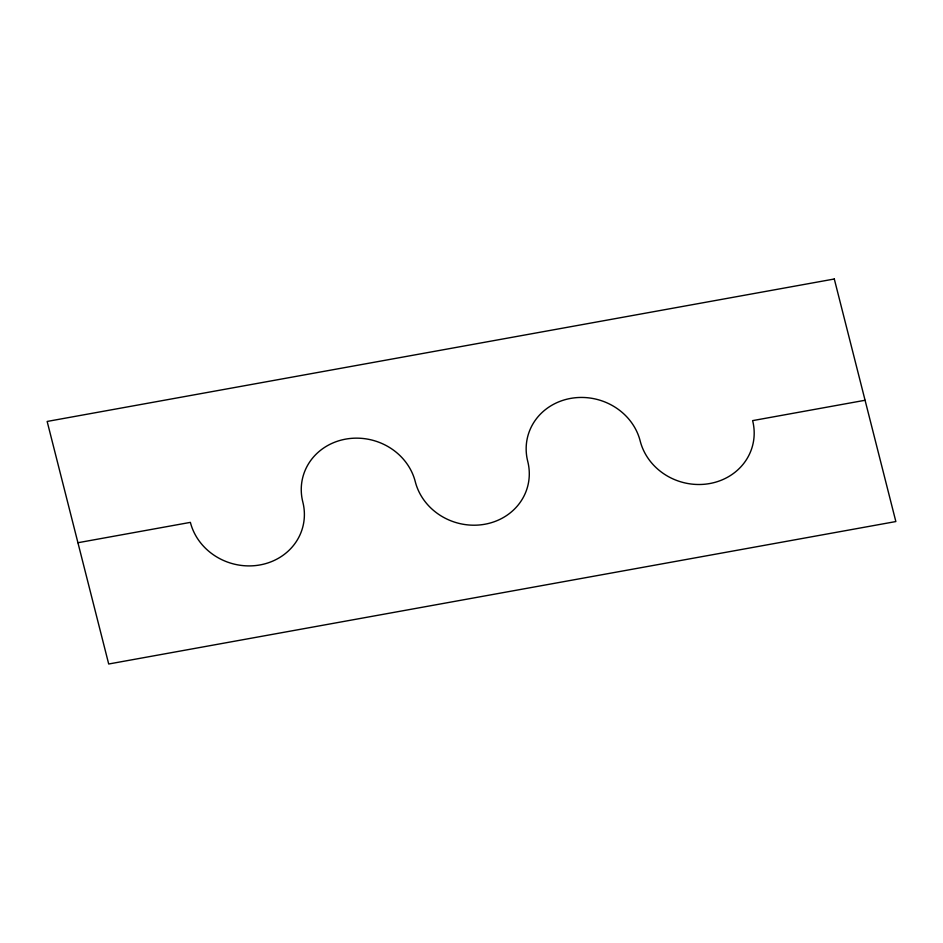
<?xml version="1.0" encoding="UTF-8"?>
<svg xmlns="http://www.w3.org/2000/svg" width="943" height="943" viewBox="0 0 943 943"><rect width="100%" height="100%" fill="white"/><g stroke="black" fill="none" stroke-linecap="round" stroke-linejoin="round"><path stroke-width="1.41" d="M77.927 542.732L190.38 522.375A58.112 53.374 15.2 0 0 259.985 564.94A58.112 53.374 15.2 0 0 302.821 502.03A58.112 53.374 15.2 0 1 345.668 439.12A58.112 53.374 15.2 0 1 415.274 481.673A58.112 53.374 15.2 0 0 484.879 524.237A58.112 53.374 15.2 0 0 527.726 461.327A58.112 53.374 15.2 0 1 570.562 398.417A58.112 53.374 15.2 0 1 640.179 440.97A58.112 53.374 15.2 0 0 709.784 483.535A58.112 53.374 15.2 0 0 752.62 420.625L865.073 400.268M834.296 278.998L47.15 421.45L108.704 664.002L895.85 521.55L834.296 278.998"/></g></svg>
